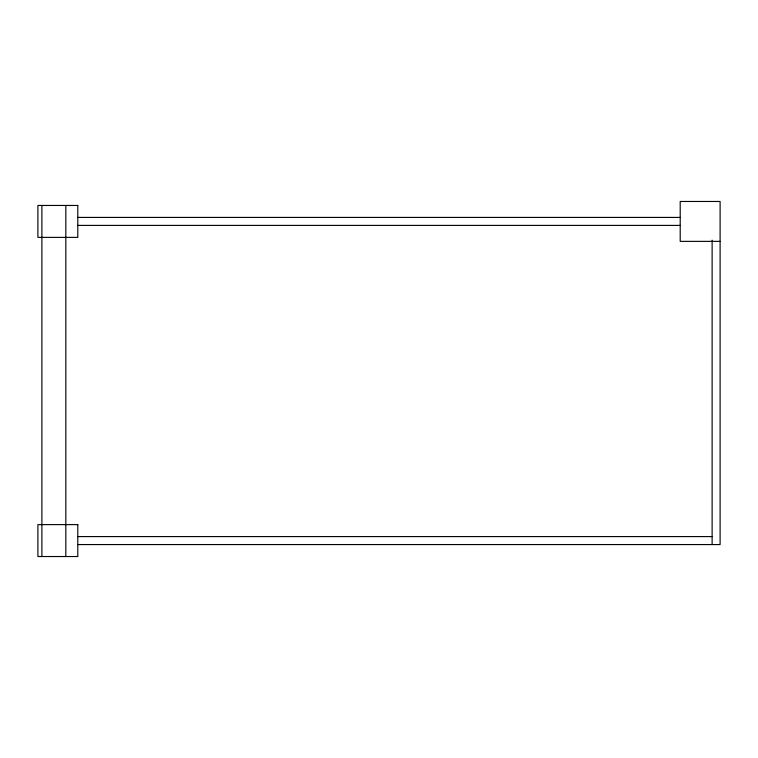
<?xml version="1.0" encoding="UTF-8"?>
<svg xmlns="http://www.w3.org/2000/svg" width="758" height="758" viewBox="0 0 758 758"><rect width="100%" height="100%" fill="white"/><g stroke="black" fill="none" stroke-linecap="round" stroke-linejoin="round"><path stroke-width="1.14" d="M77.667 217.423L680.201 217.423M77.667 225.401L680.163 225.401M720.1 241.366L680.201 241.366L680.201 201.467L720.1 201.467L720.1 544.566L77.667 544.566M77.667 536.588L712.122 536.588M712.122 240.191L712.122 544.566M65.823 205.456L65.823 556.533M41.889 205.456L41.889 556.533M77.799 205.456L37.9 205.456L37.9 237.377L77.799 237.377L77.799 205.456M77.799 524.612L37.9 524.612L37.9 556.533L77.799 556.533L77.799 524.612"/></g></svg>
